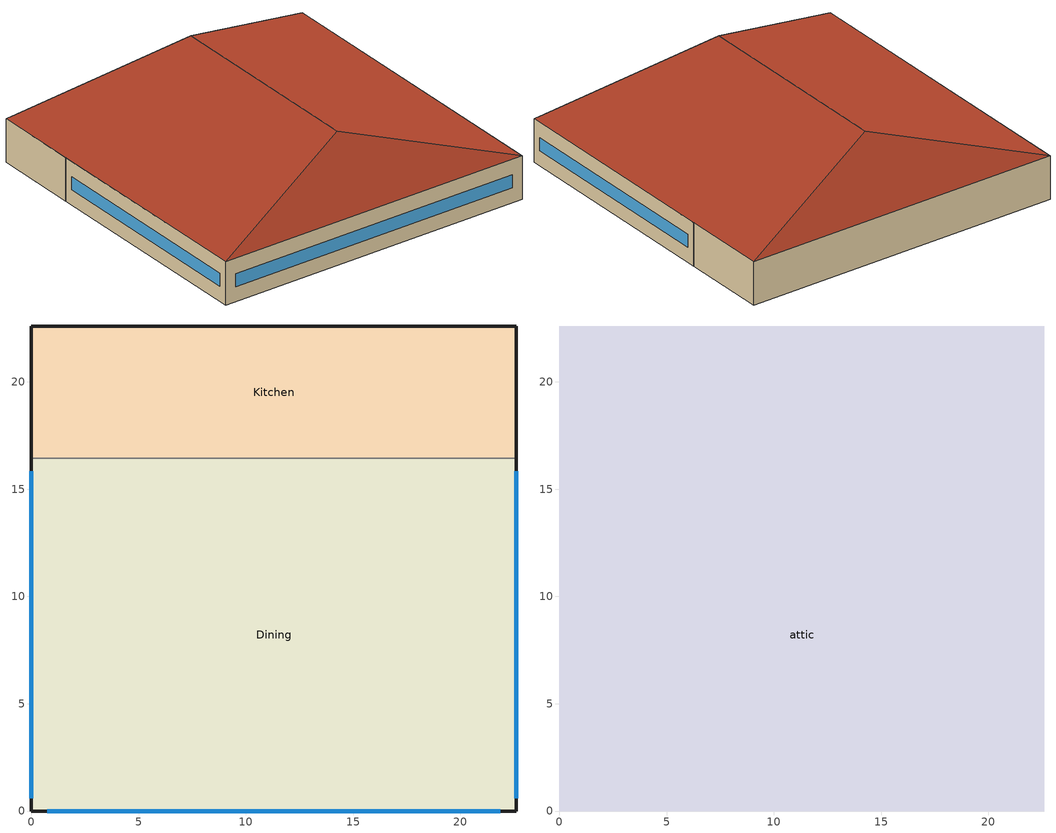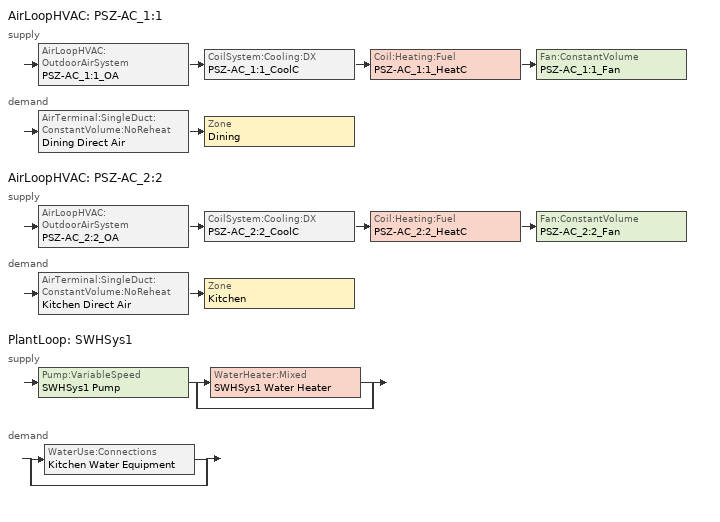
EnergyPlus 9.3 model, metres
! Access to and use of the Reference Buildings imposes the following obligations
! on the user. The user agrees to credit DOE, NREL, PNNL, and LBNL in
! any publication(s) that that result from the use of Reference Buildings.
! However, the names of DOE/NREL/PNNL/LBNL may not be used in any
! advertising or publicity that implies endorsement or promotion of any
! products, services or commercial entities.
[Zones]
Dining
 floor ground (ext-slab): 22.61,16.44 22.61,0 0,0 0,16.44 z0
 wall outside (Steel Frame Non-res Ext Wall): 0,16.44 0,0 22.61,0 22.61,16.44 z0:3.05
 wall to Kitchen (int-walls): 22.61,16.44 0,16.44 z0:3.05
 window (Window Non-res Fixed): 22.61,0.6 22.61,15.84 / 0.75,0 21.86,0 / 0,15.84 0,0.6 z1.07:1.98
Kitchen
 floor ground (ext-slab): 22.61,22.61 22.61,16.44 0,16.44 0,22.61 z0
 wall outside (Steel Frame Non-res Ext Wall): 22.61,16.44 22.61,22.61 0,22.61 0,16.44 z0:3.05
attic
 floor to Dining (Attic Non-res Floor): 0,0 0,16.44 22.61,16.44 22.61,0 z3.05
 floor to Kitchen (Attic Non-res Floor): 22.61,22.61 22.61,16.44 0,16.44 0,22.61 z3.05
 roof outside (Attic Non-res Roof): 22.61,0,3.05 22.61,22.61,3.05 11.3,18.84,6.82 11.3,3.77,6.82; 22.61,22.61,3.05 0,22.61,3.05 11.3,18.84,6.82; 0,0,3.05 22.61,0,3.05 11.3,3.77,6.82; 0,22.61,3.05 0,0,3.05 11.3,3.77,6.82 11.3,18.84,6.82
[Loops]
AirLoopHVAC 'PSZ-AC_1:1'
 supply: AirLoopHVAC:OutdoorAirSystem 'PSZ-AC_1:1_OA' > CoilSystem:Cooling:DX 'PSZ-AC_1:1_CoolC' > Coil:Heating:Fuel 'PSZ-AC_1:1_HeatC' > Fan:ConstantVolume 'PSZ-AC_1:1_Fan'
 demand: AirTerminal:SingleDuct:ConstantVolume:NoReheat 'Dining Direct Air' > Zone 'Dining'
AirLoopHVAC 'PSZ-AC_2:2'
 supply: AirLoopHVAC:OutdoorAirSystem 'PSZ-AC_2:2_OA' > CoilSystem:Cooling:DX 'PSZ-AC_2:2_CoolC' > Coil:Heating:Fuel 'PSZ-AC_2:2_HeatC' > Fan:ConstantVolume 'PSZ-AC_2:2_Fan'
 demand: AirTerminal:SingleDuct:ConstantVolume:NoReheat 'Kitchen Direct Air' > Zone 'Kitchen'
PlantLoop 'SWHSys1'
 supply: Pump:VariableSpeed 'SWHSys1 Pump' > split
  | WaterHeater:Mixed 'SWHSys1 Water Heater'
  | bypass
 demand: split
  | WaterUse:Connections 'Kitchen Water Equipment'
  | bypass
[Building]
Ref Bldg Full Service Restaurant Post1980_v1.3_5.0: North Axis {deg}=0; Terrain=City; Loads Convergence Tolerance Value {W}=0.04; Temperature Convergence Tolerance Value {deltaC}=0.2; Solar Distribution=FullInteriorAndExterior; Maximum Number of Warmup Days=25; Minimum Number of Warmup Days=6
[Site:Location]
USA TX-HOUSTON: Latitude {deg}=29.97; Longitude {deg}=-95.37; Time Zone {hr}=-6; Elevation {m}=33
[SizingPeriod:DesignDay] Day of Month=21; Humidity Condition Type=Wetbulb; Barometric Pressure {Pa}=100929; Rain Indicator=No; Snow Indicator=No; Daylight Saving Time Indicator=No; Solar Model Indicator=ASHRAEClearSky
Name | Month | Day Type | Maximum Dry-Bulb Temperature {C} | Daily Dry-Bulb Temperature Range {deltaC} | Wetbulb or DewPoint at Maximum Dry-Bulb {C} | Wind Speed {m/s} | Wind Direction {deg} | Sky Clearness
HOUSTON Ann Htg 99.6% Condns DB | 1 | WinterDesignDay | -2.4 | 0 | -2.4 | 2.7 | 0 | 0
HOUSTON Ann Clg .4% Condns WB=>MDB | 7 | SummerDesignDay | 32 | 10.6 | 26.7 | 3.7 | 170 | 1
[Site:WaterMainsTemperature]
Calculation Method=CORRELATION; Annual Average Outdoor Air Temperature {C}=19.99; Maximum Difference In Monthly Average Outdoor Air Temperatures {deltaC}=17.1
[Site:GroundTemperature:BuildingSurface]
20.541, 20.346, 20.801, 22.127, 22.752, 22.868, 22.937, 22.96, 22.981, 22.822, 21.631, 20.645
[Construction]
Steel Frame Non-res Ext Wall: Wood Siding, Steel Frame NonRes Wall Insulation, 1/2IN Gypsum
Attic Non-res Floor: 1/2IN Gypsum, AtticFloor NonRes Insulation, 1/2IN Gypsum
Attic Non-res Roof: Roof Membrane, Metal Decking
ext-slab: HW CONCRETE
int-walls: 1/2IN Gypsum, 1/2IN Gypsum
Window Non-res Fixed: NonRes Fixed Assembly Window
InteriorFurnishings: Std Wood 6inch
[Material] Thermal Absorptance=0.9
Name | Roughness | Thickness {m} | Conductivity {W/m-K} | Density {kg/m3} | Specific Heat {J/kg-K} | Solar Absorptance | Visible Absorptance
Steel Frame NonRes Wall Insulation | MediumRough | 0.0418527 | 0.049 | 265 | 836.8 | 0.7 | 0.7
AtticFloor NonRes Insulation | MediumRough | 0.111067 | 0.049 | 265 | 836.8 | 0.7 | 0.7
Std Wood 6inch | MediumSmooth | 0.15 | 0.12 | 540 | 1210 | 0.7 | 0.7
Wood Siding | MediumSmooth | 0.01 | 0.11 | 544.62 | 1210 | 0.78 | 0.78
1/2IN Gypsum | Smooth | 0.0127 | 0.16 | 784.9 | 830 | 0.92 | 0.92
HW CONCRETE | Rough | 0.1016 | 1.311 | 2240 | 836.8 | 0.7 | 0.7
Roof Membrane | VeryRough | 0.0095 | 0.16 | 1121.29 | 1460 | 0.7 | 0.7
Metal Decking | MediumSmooth | 0.0015 | 45.006 | 7680 | 418.4 | 0.7 | 0.3
[WindowMaterial:SimpleGlazingSystem]
NonRes Fixed Assembly Window: U-Factor {W/m2-K}=6.92716; Solar Heat Gain Coefficient=0.25
[Zone] Type=1; Multiplier=1; Floor Area {m2}=autocalculate
Name | Part of Total Floor Area
Dining; Kitchen | Yes
attic | No
[People] Number of People Schedule=BLDG_OCC_SCH; Fraction Radiant=0.3; Sensible Heat Fraction=AUTOCALCULATE; Activity Level Schedule=ACTIVITY_SCH; Enable ASHRAE 55 Comfort Warnings=No; Mean Radiant Temperature Calculation Type=ZoneAveraged; Work Efficiency Schedule=WORK_EFF_SCH; Clothing Insulation Calculation Method=ClothingInsulationSchedule; Clothing Insulation Schedule=CLOTHING_SCH; Air Velocity Schedule=AIR_VELO_SCH; Thermal Comfort Model 1 Type=FANGER
Name | Zone or ZoneList | Number of People Calculation Method | Zone Floor Area per Person {m2/person} | Number of People
Dining People | Dining | Area/Person | 1.39
Kitchen People | Kitchen | People |  | 7.5
[Lights] Schedule=BLDG_LIGHT_SCH; Design Level Calculation Method=Watts/Area; Return Air Fraction=0; Fraction Radiant=0.7; Fraction Visible=0.2; Fraction Replaceable=1; Return Air Fraction Calculated from Plenum Temperature=No
Name | Zone or ZoneList | Watts per Zone Floor Area {W/m2}
Dining_Lights | Dining | 27.38
Kitchen_Lights | Kitchen | 16.37
[ElectricEquipment] Design Level Calculation Method=EquipmentLevel
Name | Zone or ZoneList | Schedule | Design Level {W} | Fraction Latent | Fraction Radiant | Fraction Lost
Dining_MiscElec_Equip | Dining | BLDG_EQUIP_SCH | 22402 | 0.25 | 0.3 | 0
Kitchen_MiscElec_Equip | Kitchen | BLDG_EQUIP_SCH | 52500 | 0.25 | 0.3 | 0.2
Kitchen_ExhFan_Equip | Kitchen | Kitchen_Exhaust_SCH | 699 | 0 | 0 | 1
[GasEquipment]
Kitchen_MiscGas_Equip: Zone or ZoneList=Kitchen; Schedule=GAS_EQUIP_SCH; Design Level Calculation Method=EquipmentLevel; Design Level {W}=166994; Fraction Latent=0.1; Fraction Radiant=0.2; Fraction Lost=0.7
[Exterior:Lights]
Exterior Facade Lighting: Schedule=ALWAYS_ON; Design Level {W}=5081; Control Option=AstronomicalClock
[ZoneInfiltration:DesignFlowRate] Constant Term Coefficient=1; Temperature Term Coefficient=0; Velocity Term Coefficient=0; Velocity Squared Term Coefficient=0
Name | Zone or ZoneList | Schedule | Design Flow Rate Calculation Method | Flow per Exterior Surface Area {m3/s-m2} | Air Changes per Hour {1/hr}
Dining_Infiltration | Dining | INFIL_HALF_ON_SCH | Flow/ExteriorArea | 0.001133
Kitchen_Infiltration | Kitchen | INFIL_HALF_ON_SCH | Flow/ExteriorArea | 0.001133
attic_Infiltration | attic | ALWAYS_ON | AirChanges/Hour |  | 1
[InternalMass] Construction=InteriorFurnishings
Name | Zone or ZoneList | Surface Area {m2}
Dining Internal Mass | Dining | 743.4961
Kitchen Internal Mass | Kitchen | 278.8105
[ZoneMixing]
Kitchen Exhaust Fanmixing_0: Zone=Kitchen; Schedule=HVACOperationSchd; Design Flow Rate Calculation Method=Flow/Zone; Design Flow Rate {m3/s}=1.828; Source Zone=Dining; Delta Temperature {deltaC}=0
[Fan:ConstantVolume] Availability Schedule=HVACOperationSchd; Pressure Rise {Pa}=622; Maximum Flow Rate {m3/s}=AUTOSIZE; Motor In Airstream Fraction=1
Name | Fan Total Efficiency | Motor Efficiency
PSZ-AC_1:1_Fan | 0.56875 | 0.875
PSZ-AC_2:2_Fan | 0.546 | 0.84
[Fan:ZoneExhaust] Availability Schedule=HVACOperationSchd; Fan Total Efficiency=1; Pressure Rise {Pa}=1.0e-006
Name | Maximum Flow Rate {m3/s}
Dining Exhaust Fan | 1.828
Kitchen Exhaust Fan | 0.06
[Coil:Heating:Fuel] Availability Schedule=ALWAYS_ON; Fuel Type=NaturalGas; Nominal Capacity {W}=AUTOSIZE
Name | Burner Efficiency
PSZ-AC_1:1_HeatC | 0.78
PSZ-AC_2:2_HeatC | 0.8
[Coil:Cooling:DX:TwoSpeed]
PSZ-AC_1:1_CoolC DXCoil: Availability Schedule=ALWAYS_ON; High Speed Gross Rated Total Cooling Capacity {W}=AUTOSIZE; High Speed Rated Sensible Heat Ratio=AUTOSIZE; High Speed Gross Rated Cooling COP {W/W}=3.23372; High Speed Rated Air Flow Rate {m3/s}=AUTOSIZE; Total Cooling Capacity Function of Temperature Curve=Measured_CoolCStandard10Ton_CapFT; Total Cooling Capacity Function of Flow Fraction Curve=Measured_CoolCStandard10Ton_CapFF; Energy Input Ratio Function of Temperature Curve=Measured_CoolCStandard10Ton_EIRFT; Energy Input Ratio Function of Flow Fraction Curve=Measured_CoolCStandard10Ton_EIRFFF; Part Load Fraction Correlation Curve=No_PLR_Degredation; Low Speed Gross Rated Total Cooling Capacity {W}=AUTOSIZE; Low Speed Gross Rated Sensible Heat Ratio=AUTOSIZE; Low Speed Gross Rated Cooling COP {W/W}=3.28187; Low Speed Rated Air Flow Rate {m3/s}=AUTOSIZE; Low Speed Total Cooling Capacity Function of Temperature Curve=Measured_LowSpeedCoolCapLSFT; Low Speed Energy Input Ratio Function of Temperature Curve=Measured_LowSpeedCoolEIRLSFT
[Coil:Cooling:DX:SingleSpeed]
PSZ-AC_2:2_CoolC DXCoil: Availability Schedule=ALWAYS_ON; Gross Rated Total Cooling Capacity {W}=AUTOSIZE; Gross Rated Sensible Heat Ratio=AUTOSIZE; Gross Rated Cooling COP {W/W}=3.50016; Rated Air Flow Rate {m3/s}=AUTOSIZE; Total Cooling Capacity Function of Temperature Curve=Cool-Cap-fT; Total Cooling Capacity Function of Flow Fraction Curve=ConstantCubic; Energy Input Ratio Function of Temperature Curve=Cool-EIR-fT; Energy Input Ratio Function of Flow Fraction Curve=ConstantCubic; Part Load Fraction Correlation Curve=Cool-PLF-fPLR
[Zone equipment]
Dining: Dining Exhaust Fan, Dining Direct Air
Kitchen: Kitchen Exhaust Fan, Kitchen Direct Air
[Sizing:Zone] Zone Cooling Design Supply Air Temperature Input Method=SupplyAirTemperature; Zone Cooling Design Supply Air Temperature {C}=14; Zone Heating Design Supply Air Temperature Input Method=SupplyAirTemperature; Zone Heating Design Supply Air Temperature {C}=40; Zone Cooling Design Supply Air Humidity Ratio {kgWater/kgDryAir}=0.0085; Zone Heating Design Supply Air Humidity Ratio {kgWater/kgDryAir}=0.008; Cooling Design Air Flow Method=DesignDay; Heating Design Air Flow Method=DesignDay; Account for Dedicated Outdoor Air System=No; Dedicated Outdoor Air System Control Strategy=NeutralSupplyAir; Dedicated Outdoor Air Low Setpoint Temperature for Design {C}=autosize; Dedicated Outdoor Air High Setpoint Temperature for Design {C}=autosize
Name | Design Specification Outdoor Air Object
Dining | SZ DSOA Dining
Kitchen | SZ DSOA Kitchen
[DesignSpecification:OutdoorAir] Outdoor Air Method=Flow/Person
Name | Outdoor Air Flow per Person {m3/s-person}
SZ DSOA Dining | 0.01
SZ DSOA Kitchen | 0.008
[ZoneControl:Thermostat] Control Type Schedule=Dual Zone Control Type Sched
Name | Zone or ZoneList | Control 1
Dining Thermostat | Dining | Dining DualSPSched
Kitchen Thermostat | Kitchen | Kitchen DualSPSched
[ThermostatSetpoint:DualSetpoint]
Name | Heating Setpoint Temperature Schedule | Cooling Setpoint Temperature Schedule
Dining DualSPSched | HTGSETP_SCH | CLGSETP_SCH
Kitchen DualSPSched | HTGSETP_KITCHEN_SCH | CLGSETP_KITCHEN_SCH
[SetpointManager:SingleZone:Reheat] Control Variable=Temperature; Minimum Supply Air Temperature {C}=10; Maximum Supply Air Temperature {C}=50
Name | Control Zone | Setpoint Node or NodeList
SupAirTemp MngrDining | Dining | PSZ-AC_1:1 Supply Equipment Outlet Node
SupAirTemp MngrKitchen | Kitchen | PSZ-AC_2:2 Supply Equipment Outlet Node
[Sizing:System] Type of Load to Size On=Sensible; Design Outdoor Air Flow Rate {m3/s}=AUTOSIZE; Central Heating Maximum System Air Flow Ratio=1; Preheat Design Temperature {C}=7; Preheat Design Humidity Ratio {kgWater/kgDryAir}=0.008; Precool Design Temperature {C}=12.8; Precool Design Humidity Ratio {kgWater/kgDryAir}=0.008; Central Cooling Design Supply Air Temperature {C}=12.8; Central Heating Design Supply Air Temperature {C}=40; Type of Zone Sum to Use=NonCoincident; Central Cooling Design Supply Air Humidity Ratio {kgWater/kgDryAir}=0.0085; Central Heating Design Supply Air Humidity Ratio {kgWater/kgDryAir}=0.008; Cooling Supply Air Flow Rate Method=DesignDay; Cooling Supply Air Flow Rate {m3/s}=0; Heating Supply Air Flow Rate Method=DesignDay; Heating Supply Air Flow Rate {m3/s}=0; System Outdoor Air Method=ZoneSum; Zone Maximum Outdoor Air Fraction=1; Cooling Design Capacity Method=CoolingDesignCapacity; Cooling Design Capacity {W}=autosize; Heating Design Capacity Method=HeatingDesignCapacity; Heating Design Capacity {W}=autosize; Central Cooling Capacity Control Method=OnOff
Name | 100% Outdoor Air in Cooling | 100% Outdoor Air in Heating
PSZ-AC_1:1 | No | No
PSZ-AC_2:2 | YES | YES
[Controller:OutdoorAir] Minimum Outdoor Air Flow Rate {m3/s}=AUTOSIZE; Maximum Outdoor Air Flow Rate {m3/s}=AUTOSIZE; Economizer Control Type=NoEconomizer; Economizer Control Action Type=ModulateFlow; Economizer Maximum Limit Dry-Bulb Temperature {C}=28; Economizer Maximum Limit Enthalpy {J/kg}=64000; Economizer Minimum Limit Dry-Bulb Temperature {C}=-100; Lockout Type=NoLockout; Minimum Limit Type=FixedMinimum; Minimum Outdoor Air Schedule=MinOA_Sched
PSZ-AC_1:1_OA_Controller; PSZ-AC_2:2_OA_Controller
[AirLoopHVAC] Design Supply Air Flow Rate {m3/s}=AUTOSIZE
PSZ-AC_1:1; PSZ-AC_2:2
[CoilSystem:Cooling:DX] Availability Schedule=ALWAYS_ON
Name | Cooling Coil
PSZ-AC_1:1_CoolC | PSZ-AC_1:1_CoolC DXCoil
PSZ-AC_2:2_CoolC | PSZ-AC_2:2_CoolC DXCoil
[AirTerminal:SingleDuct:ConstantVolume:NoReheat] Availability Schedule=ALWAYS_ON; Maximum Air Flow Rate {m3/s}=AUTOSIZE
Dining Direct Air; Kitchen Direct Air
[AvailabilityManager:NightCycle] Applicability Schedule=ALWAYS_ON; Fan Schedule=HVACOperationSchd; Control Type=CycleOnAny; Thermostat Tolerance {deltaC}=1; Cycling Run Time Control Type=FixedRunTime; Cycling Run Time {s}=1800
PSZ-AC_1:1 Availability Manager; PSZ-AC_2:2 Availability Manager
[SetpointManager:MixedAir] Control Variable=Temperature
Name | Setpoint Node or NodeList
PSZ-AC_1:1_CoolC SAT Manager | PSZ-AC_1:1_CoolC-PSZ-AC_1:1_HeatCNode
PSZ-AC_1:1_HeatC MixedAir Manager | PSZ-AC_1:1_HeatC-PSZ-AC_1:1_FanNode
PSZ-AC_1:1_OAMixed Air Temp Manager | PSZ-AC_1:1_OA-PSZ-AC_1:1_CoolCNode
PSZ-AC_2:2_CoolC SAT Manager | PSZ-AC_2:2_CoolC-PSZ-AC_2:2_HeatCNode
PSZ-AC_2:2_HeatC MixedAir Manager | PSZ-AC_2:2_HeatC-PSZ-AC_2:2_FanNode
PSZ-AC_2:2_OAMixed Air Temp Manager | PSZ-AC_2:2_OA-PSZ-AC_2:2_CoolCNode
[Refrigeration:Case] Availability Schedule=ALWAYS_ON; Zone=Kitchen; Rated Ambient Temperature {C}=23.88; Rated Ambient Relative Humidity {percent}=55; Latent Case Credit Curve Type=CaseTemperatureMethod; Standard Case Lighting Power per Unit Length {W/m}=33; Case Lighting Schedule=BLDG_LIGHT_SCH; Fraction of Lighting Energy to Case=1; Case Anti-Sweat Heater Power per Unit Length {W/m}=0; Minimum Anti-Sweat Heater Power per Unit Length {W/m}=0; Anti-Sweat Heater Control Type=None; Humidity at Zero Anti-Sweat Heater Energy {percent}=0; Case Height {m}=0; Defrost Energy Correction Curve Type=None
Name | Rated Total Cooling Capacity per Unit Length {W/m} | Rated Latent Heat Ratio | Rated Runtime Fraction | Case Length {m} | Case Operating Temperature {C} | Latent Case Credit Curve | Standard Case Fan Power per Unit Length {W/m} | Operating Case Fan Power per Unit Length {W/m} | Fraction of Anti-Sweat Heater Energy to Case | Case Defrost Power per Unit Length {W/m} | Case Defrost Type | Case Defrost Schedule | Case Defrost Drip-Down Schedule | Under Case HVAC Return Air Fraction | Refrigerated Case Restocking Schedule | Case Credit Fraction Schedule
Kitchen_Case:1_WALKINFREEZER | 688 | 0.1 | 0.4 | 2.44 | -23 | Kitchen_Case:1_WALKINFREEZERSingleShelfHorizontal_LatentEnergyMult | 74 | 74 | 0 | 820 | Electric | Kitchen_Case:1_WALKINFREEZER_CaseDefrost2aDaySched | Kitchen_Case:1_WALKINFREEZER_CaseDripDown2aDaySched | 0 | Kitchen_Case:1_WALKINFREEZER_WalkInStockingSched | Kitchen_Case:1_WALKINFREEZER_CaseCreditReduxSched
Kitchen_Case:2_SELFCONTAINEDDISPLAYCASE | 734 | 0.08 | 0.85 | 3.05 | 2 | Kitchen_Case:2_SELFCONTAINEDDISPLAYCASEMultiShelfVertical_LatentEnergyMult | 66 | 66 | 0.2 | 0 | None |  |  | 0.05 | Kitchen_Case:2_SELFCONTAINEDDISPLAYCASE_CaseStockingSched
[Refrigeration:CompressorRack] Heat Rejection Location=OUTDOORS; Design Condenser Fan Power {W}=330; Condenser Type=AIRCOOLED
Name | Design Compressor Rack COP {W/W} | Compressor Rack COP Function of Temperature Curve | Condenser Fan Power Function of Temperature Curve | Refrigeration Case Name or WalkIn Name or CaseAndWalkInList
RACK1 | 1.5 | RACK1_RackCOPfTCurve | RACK1_RackCondFanCurve2 | Kitchen_Case:1_WALKINFREEZER
RACK2 | 3 | RACK2_RackCOPfTCurve |  | Kitchen_Case:2_SELFCONTAINEDDISPLAYCASE
[WaterHeater:Mixed]
SWHSys1 Water Heater: Tank Volume {m3}=0.2; Setpoint Temperature Schedule=SWHSys1 Water Heater Setpoint Temperature Schedule Name; Deadband Temperature Difference {deltaC}=2; Maximum Temperature Limit {C}=82.2222; Heater Control Type=Cycle; Heater Maximum Capacity {W}=845000; Heater Fuel Type=NATURALGAS; Heater Thermal Efficiency=0.78; Off Cycle Parasitic Fuel Consumption Rate {W}=20; Off Cycle Parasitic Fuel Type=NATURALGAS; Off Cycle Parasitic Heat Fraction to Tank=0.8; On Cycle Parasitic Fuel Type=NATURALGAS; Ambient Temperature Indicator=SCHEDULE; Ambient Temperature Schedule=SWHSys1 Water Heater Ambient Temperature Schedule Name; Off Cycle Loss Coefficient to Ambient Temperature {W/K}=6; On Cycle Loss Coefficient to Ambient Temperature {W/K}=6; Use Side Effectiveness=1; Source Side Effectiveness=1; Use Side Design Flow Rate {m3/s}=AUTOSIZE; Source Side Design Flow Rate {m3/s}=AUTOSIZE; Indirect Water Heating Recovery Time {hr}=1.5
[WaterUse:Equipment]
Kitchen Water Equipment: Peak Flow Rate {m3/s}=0.00014; Flow Rate Fraction Schedule=BLDG_SWH_SCH; Target Temperature Schedule=Kitchen Water Equipment Temp Sched; Hot Water Supply Temperature Schedule=Kitchen Water Equipment Hot Supply Temp Sched; Zone=Kitchen; Sensible Fraction Schedule=Kitchen Water Equipment Sensible fract sched; Latent Fraction Schedule=Kitchen Water Equipment Latent fract sched
[Pump:VariableSpeed]
SWHSys1 Pump: Design Maximum Flow Rate {m3/s}=AUTOSIZE; Design Pump Head {Pa}=0.1; Design Power Consumption {W}=AUTOSIZE; Motor Efficiency=1; Fraction of Motor Inefficiencies to Fluid Stream=0; Coefficient 1 of the Part Load Performance Curve=0; Coefficient 2 of the Part Load Performance Curve=1; Coefficient 3 of the Part Load Performance Curve=0; Coefficient 4 of the Part Load Performance Curve=0; Design Minimum Flow Rate {m3/s}=0; Pump Control Type=Intermittent
[PlantEquipmentList]
SWHSys1 Equipment List: SWHSys1 Water Heater
[Sizing:Plant]
SWHSys1: Loop Type=Heating; Design Loop Exit Temperature {C}=60; Loop Design Temperature Difference {deltaC}=5
[SetpointManager:Scheduled]
SWHSys1 Loop Setpoint Manager: Control Variable=Temperature; Schedule=SWHSys1-Loop-Temp-Schedule; Setpoint Node or NodeList=SWHSys1 Supply Outlet Node
[PlantEquipmentOperationSchemes]
SWHSys1 Loop Operation Scheme List: Control Scheme 1=SWHSys1 Operation Scheme; Control Scheme 1 Schedule=PlantOnSched
[PlantEquipmentOperation:HeatingLoad]
SWHSys1 Operation Scheme: Load Range 1 Lower Limit {W}=0; Load Range 1 Upper Limit {W}=1000000000000000; Range 1 Equipment List=SWHSys1 Equipment List
[PlantLoop]
SWHSys1: Fluid Type=Water; Plant Equipment Operation Scheme=SWHSys1 Loop Operation Scheme List; Maximum Loop Temperature {C}=60; Minimum Loop Temperature {C}=10; Maximum Loop Flow Rate {m3/s}=AUTOSIZE; Minimum Loop Flow Rate {m3/s}=0; Plant Loop Volume {m3}=AUTOSIZE; Load Distribution Scheme=Optimal
[WaterUse:Connections]
Kitchen Water Equipment: Water Use Equipment 1=Kitchen Water Equipment
[UtilityCost:Tariff]
Name | Output Meter | Conversion Factor Choice | Season Schedule | Demand Window Length | Monthly Charge or Variable | Group
ReliantEnergy_PTB-LGS_LargeGeneral | Electricity:Facility | kWh | ReliantEnergySeasonSched | HalfHour | 2936.2 | Comm Elect
ReliantEnergy_PTB-MGS_MiscGeneral | Electricity:Facility | kWh | ReliantEnergySeasonSched | HalfHour | 18.82 | Comm Elect
TX_EIAMonthlyRateGas | Gas:Facility | MCF |  |  | 0 | Comm Gas
[UtilityCost:Charge:Simple]
Name | Utility Cost Charge Simple | Tariff | Source Variable | Season | Category Variable | Cost per Unit Value or Variable
 | SummerFuelEnergyCharge | ReliantEnergy_PTB-LGS_LargeGeneral | totalEnergy | Summer | EnergyCharges | 0.0823
 | WinterFuelEnergyCharge | ReliantEnergy_PTB-LGS_LargeGeneral | totalEnergy | Winter | EnergyCharges | 0.0485
 | TaxofEightPtTwoFivePercent | ReliantEnergy_PTB-LGS_LargeGeneral | SubTotal | Annual | Taxes | 0.0825
 | SummerFuelEnergyCharge | ReliantEnergy_PTB-MGS_MiscGeneral | totalEnergy | Summer | EnergyCharges | 0.0823
 | WinterFuelEnergyCharge | ReliantEnergy_PTB-MGS_MiscGeneral | totalEnergy | Winter | EnergyCharges | 0.0485
 | TaxofEightPtTwoFivePercent | ReliantEnergy_PTB-MGS_MiscGeneral | SubTotal | Annual | Taxes | 0.0825
 | MonthlyRateGasCharge | TX_EIAMonthlyRateGas | totalEnergy | Annual | EnergyCharges | TX_MonthlyGasRates
 | TaxofEightPtTwoFivePercent | TX_EIAMonthlyRateGas | SubTotal | Annual | Taxes | 0.0825
[UtilityCost:Charge:Block]
Name | Utility Cost Charge Block | Tariff | Source Variable | Season | Category Variable | Block Size Multiplier Value or Variable | Block Size 1 Value or Variable | Block 1 Cost per Unit Value or Variable | Block Size 2 Value or Variable | Block 2 Cost per Unit Value or Variable | Block Size 3 Value or Variable | Block 3 Cost per Unit Value or Variable
 | SummerBaseEnergycharge | ReliantEnergy_PTB-LGS_LargeGeneral | TotalEnergy | Summer | EnergyCharges | TotalDemand | 295 | 0.0249 | remaining | 0.0048
 | AnnualDemandCharge | ReliantEnergy_PTB-LGS_LargeGeneral | TotalDemand | Annual | DemandCharges |  | 400 | 0 | remaining | 6.14
 | SummerBaseEnergycharge | ReliantEnergy_PTB-MGS_MiscGeneral | TotalEnergy | Summer | EnergyCharges | TotalDemand | 125 | 0.0521 | 170 | 0.0317 | remaining | 0.0055
 | SummerBaseEnergycharge | ReliantEnergy_PTB-MGS_MiscGeneral | TotalEnergy | Summer | EnergyCharges | TotalDemand | 125 | 0.0504 | 170 | 0.0317 | remaining | 0.0055
 | AnnualDemandCharge | ReliantEnergy_PTB-MGS_MiscGeneral | TotalDemand | Annual | DemandCharges | TotalDemand | 10 | 0 | remaining | 3.04
[UtilityCost:Qualify] Variable=TotalDemand; Threshold Value or Variable=400; Season=Annual; Threshold Test=Count
Name | Utility Cost Qualify | Tariff | Qualify Type | Number of Months
 | MinDemand400kw | ReliantEnergy_PTB-LGS_LargeGeneral | Minimum | 12
 | MaxDemand400kw | ReliantEnergy_PTB-MGS_MiscGeneral | Maximum | 1
[UtilityCost:Variable]
TX_MonthlyGasRates: Tariff=TX_EIAMonthlyRateGas; Variable Type=Currency; January Value=7.87; February Value=7.73; March Value=7.41; April Value=7.86; May Value=8.05; June Value=8.75; July Value=8.21; August Value=8.34; September Value=8.04; October Value=7.65; November Value=8.24; December Value=7.99
[EnergyManagementSystem:ProgramCallingManager]
Volume_Initializer: BeginNewEnvironment; Initialize_Volumes
Setpoint_Controller: BeginTimestepBeforePredictor; Set_Setpoints
Demand_Reporter: EndOfZoneTimestepAfterZoneReporting; Report_Demand; Report_Occupants; Calculate_Temperatures
[EnergyManagementSystem:Program]
Set_Setpoints: Set C2 = C2_NOM + COOL_SETP_DELTA*5.0/9.0; Set H2 = H2_NOM + HEAT_SETP_DELTA*5.0/9.0; Set C1 = C1_NOM + COOL_SETP_DELTA*5.0/9.0; Set H1 = H1_NOM + HEAT_SETP_DELTA*5.0/9.0
Initialize_Volumes: Set DINING_V = 1133.39; Set KITCHEN_V = 425.02; Set ATTIC_V = 856.26
Calculate_Temperatures: Set TOTAL_COOL_V = 0.0; Set TOTAL_HEAT_V = 0.0; Set C_SET = 0.0; Set H_SET = 0.0; Set C_CUR = 0.0; Set H_CUR = 0.0; Set Total_V = 2414.67; Set Controlled_V = 1558.41; IF (DINING_H > 0); Set H_SET = H_SET + H1 * DINING_V; Set H_CUR = H_CUR + DINING_T * DINING_V; Set TOTAL_HEAT_V = TOTAL_HEAT_V + DINING_V; ENDIF; IF (DINING_C > 0); Set C_SET = C_SET + C1 * DINING_V; Set C_CUR = C_CUR + DINING_T * DINING_V; Set TOTAL_COOL_V = TOTAL_COOL_V + DINING_V; ENDIF; IF (KITCHEN_H > 0); Set H_SET = H_SET + H2 * KITCHEN_V; Set H_CUR = H_CUR + KITCHEN_T * KITCHEN_V; Set TOTAL_HEAT_V = TOTAL_HEAT_V + KITCHEN_V; ENDIF; IF (KITCHEN_C > 0); Set C_SET = C_SET + C2 * KITCHEN_V; Set C_CUR = C_CUR + KITCHEN_T * KITCHEN_V; Set TOTAL_COOL_V = TOTAL_COOL_V + KITCHEN_V; ENDIF; Set T_CUR = 0; Set T_CUR = T_CUR + DINING_T * DINING_V; Set T_CUR = T_CUR + KITCHEN_T * KITCHEN_V; Set T_CUR = T_CUR/Controlled_V*9.0/5.0+32.0; Set Schedule_Cooling_Temperature = 0.0; Set T_Cooling = 0; Set T_Cooling = T_Cooling + C1 * DINING_V; Set Schedule_Cooling_Temperature = Schedule_Cooling_Temperature + C1_NOM * DINING_V; Set T_Cooling = T_Cooling + C2 * KITCHEN_V; Set Schedule_Cooling_Temperature = Schedule_Cooling_Temperature + C2_NOM * KITCHEN_V; Set T_Cooling = T_Cooling/Controlled_V*9.0/5.0+32.0; Set Schedule_Cooling_Temperature = Schedule_Cooling_Temperature/Controlled_V*9.0/5.0+32.0; Set Schedule_Heating_Temperature = 0.0; Set T_Heating = 0; Set T_Heating = T_Heating + H1 * DINING_V; Set Schedule_Heating_Temperature = Schedule_Heating_Temperature + H1_NOM * DINING_V; Set T_Heating = T_Heating + H2 * KITCHEN_V; Set Schedule_Heating_Temperature = Schedule_Heating_Temperature + H2_NOM * KITCHEN_V; Set T_Heating = T_Heating/Controlled_V*9.0/5.0+32.0; Set Schedule_Heating_Temperature = Schedule_Heating_Temperature/Controlled_V*9.0/5.0+32.0; Set Setpoint_Cooling_Temperature = T_Cooling; Set Current_Cooling_Temperature = T_CUR; Set Setpoint_Heating_Temperature = T_Heating; Set Current_Heating_Temperature = T_CUR
Report_Demand: Set Cooling_Power_State = 0.0; Set Heating_Power_State = 0.0; Set Flexible_Cooling_Demand = 0.0; Set Flexible_Heating_Demand = 0.0; Set Flexible_Cooling_Demand = Flexible_Cooling_Demand + Cooling_Coil_1; Set Flexible_Cooling_Demand = Flexible_Cooling_Demand + Cooling_Coil_2; Set Flexible_Cooling_Demand = Flexible_Cooling_Demand/(60*60*ZoneTimeStep); IF Flexible_Cooling_Demand > 1.0; Set Cooling_Power_State = 1.0; ENDIF; Set Flexible_Heating_Demand = Flexible_Heating_Demand/(60*60*ZoneTimeStep); IF Flexible_Heating_Demand > 1.0; Set Heating_Power_State = 1.0; ENDIF
Report_Occupants: Set Total_Occupants = 0.0; Set Total_Occupants = Total_Occupants + DINING_O; Set Total_Occupants = Total_Occupants + KITCHEN_O
[EnergyManagementSystem:Sensor]
C2_NOM: C2_NOM; Schedule Value
H2_NOM: H2_NOM; Schedule Value
C1_NOM: C1_NOM; Schedule Value
H1_NOM: H1_NOM; Schedule Value
Cooling_Coil_1: PSZ-AC_1:1_COOLC DXCOIL; Cooling Coil Electric Energy
Cooling_Coil_2: PSZ-AC_2:2_COOLC DXCOIL; Cooling Coil Electric Energy
DINING_O: DINING; Zone People Occupant Count
DINING_T: DINING; Zone Mean Air Temperature
DINING_H: DINING; Zone Air System Sensible Heating Energy
DINING_C: DINING; Zone Air System Sensible Cooling Energy
KITCHEN_O: KITCHEN; Zone People Occupant Count
KITCHEN_T: KITCHEN; Zone Mean Air Temperature
KITCHEN_H: KITCHEN; Zone Air System Sensible Heating Energy
KITCHEN_C: KITCHEN; Zone Air System Sensible Cooling Energy
[EnergyManagementSystem:Actuator] Actuated Component Type=Schedule:Compact; Actuated Component Control Type=Schedule Value
Name | Actuated Component Unique
C2 | CLGSETP_KITCHEN_SCH
H2 | HTGSETP_KITCHEN_SCH
C1 | CLGSETP_SCH
H1 | HTGSETP_SCH
[EnergyManagementSystem:OutputVariable] Type of Data in Variable=Averaged; Update Frequency=ZoneTimeStep
Name | EMS Variable
Cooling Controlled Load | Flexible_Cooling_Demand
Heating Controlled Load | Flexible_Heating_Demand
Cooling Schedule Temperature | Schedule_Cooling_Temperature
Heating Schedule Temperature | Schedule_Heating_Temperature
Cooling Setpoint Temperature | Setpoint_Cooling_Temperature
Heating Setpoint Temperature | Setpoint_Heating_Temperature
Cooling Current Temperature | Current_Cooling_Temperature
Heating Current Temperature | Current_Heating_Temperature
Cooling Power State | Cooling_Power_State
Heating Power State | Heating_Power_State
Heating Setpoint | H_SET
Cooling Setpoint | C_SET
Heating Current | H_CUR
Cooling Current | C_CUR
Heating Volume | TOTAL_HEAT_V
Cooling Volume | TOTAL_COOL_V
Indoor Air Temperature | T_CUR
Occupant Count | Total_Occupants
[ExternalInterface:Variable] Initial Value=0
COOL_SETP_DELTA; HEAT_SETP_DELTA
[Schedule:Compact]
ALWAYS_ON; PlantOnSched: Through: 12/31, For: AllDays, Until: 24:00, 1
ACTIVITY_SCH: Through: 12/31, For: AllDays, Until: 24:00, 120
AIR_VELO_SCH; Kitchen Water Equipment Sensible fract sched: Through: 12/31, For: AllDays, Until: 24:00, 0.2
BLDG_EQUIP_SCH: Through: 12/31, For: Weekday, Until: 06:00, 0.1, Until: 07:00, 0.25, Until: 09:00, 0.35, Until: 10:00, 0.25, Until: 13:00, 0.35, Until: 16:00, 0.25, Until: 19:00, 0.35, Until: 24:00, 0.25, For: Saturday, Until: 06:00, 0.1, Until: 07:00, 0.25, Until: 09:00, 0.35, Until: 10:00, 0.25, Until: 13:00, 0.35, Until: 16:00, 0.25, Until: 19:00, 0.35, Until: 24:00, 0.25, For: SummerDesignDay, Until: 24:00, 0.35, For: WinterDesignDay, Until: 24:00, 0, For: Sunday Holidays AllOtherDays, Until: 06:00, 0.1, Until: 07:00, 0.25, Until: 09:00, 0.35, Until: 10:00, 0.25, Until: 13:00, 0.35, Until: 16:00, 0.25, Until: 19:00, 0.35, Until: 24:00, 0.25
BLDG_LIGHT_SCH: Through: 12/31, For: SummerDesignDay, Until: 24:00, 1, For: WinterDesignDay, Until: 24:00, 0, For: Weekday Saturday Sunday Holidays AllOtherDays, Until: 01:00, 0.45, Until: 05:00, 0.15, Until: 06:00, 0.45, Until: 24:00, 0.9
BLDG_OCC_SCH: Through: 12/31, For: Weekdays, Until: 01:00, 0.05, Until: 05:00, 0, Until: 06:00, 0.05, Until: 07:00, 0.1, Until: 10:00, 0.4, Until: 11:00, 0.2, Until: 12:00, 0.5, Until: 13:00, 0.8, Until: 14:00, 0.7, Until: 15:00, 0.4, Until: 16:00, 0.2, Until: 17:00, 0.25, Until: 18:00, 0.5, Until: 21:00, 0.8, Until: 22:00, 0.5, Until: 23:00, 0.35, Until: 24:00, 0.2, For: SummerDesignDay, Until: 24:00, 1, For: WinterDesignDay, Until: 24:00, 0, For: Saturday, Until: 01:00, 0.05, Until: 06:00, 0, Until: 07:00, 0.05, Until: 09:00, 0.5, Until: 10:00, 0.4, Until: 11:00, 0.2, Until: 12:00, 0.45, Until: 14:00, 0.5, Until: 15:00, 0.35, Until: 18:00, 0.3, Until: 19:00, 0.7, Until: 20:00, 0.9, Until: 21:00, 0.7, Until: 22:00, 0.65, Until: 23:00, 0.55, Until: 24:00, 0.35, For: Sunday Holidays AllOtherDays, Until: 01:00, 0.05, Until: 06:00, 0, Until: 07:00, 0.05, Until: 09:00, 0.5, Until: 11:00, 0.2, Until: 12:00, 0.3, Until: 14:00, 0.5, Until: 15:00, 0.3, Until: 16:00, 0.2, Until: 17:00, 0.25, Until: 18:00, 0.35, Until: 19:00, 0.55, Until: 20:00, 0.65, Until: 21:00, 0.7, Until: 22:00, 0.35, Until: 24:00, 0.2
CLOTHING_SCH: Through: 04/30, For: AllDays, Until: 24:00, 1, Through: 09/30, For: AllDays, Until: 24:00, 0.5, Through: 12/31, For: AllDays, Until: 24:00, 1
GAS_EQUIP_SCH: Through: 12/31, For: Weekdays Saturday, Until: 05:00, 0.02, Until: 06:00, 0.05, Until: 07:00, 0.1, Until: 08:00, 0.15, Until: 09:00, 0.2, Until: 10:00, 0.15, Until: 13:00, 0.25, Until: 14:00, 0.2, Until: 15:00, 0.15, Until: 16:00, 0.2, Until: 19:00, 0.3, Until: 21:00, 0.2, Until: 22:00, 0.15, Until: 23:00, 0.1, Until: 24:00, 0.05, For: SummerDesignDay, Until: 24:00, 0.25, For: WinterDesignDay, Until: 24:00, 0, For: Sunday Holidays AllOtherDays, Until: 05:00, 0.02, Until: 06:00, 0.05, Until: 07:00, 0.1, Until: 08:00, 0.15, Until: 09:00, 0.2, Until: 10:00, 0.15, Until: 13:00, 0.25, Until: 14:00, 0.2, Until: 15:00, 0.15, Until: 16:00, 0.2, Until: 19:00, 0.3, Until: 21:00, 0.2, Until: 22:00, 0.15, Until: 23:00, 0.1, Until: 24:00, 0.05
Kitchen_Exhaust_SCH; HVACOperationSchd; MinOA_Sched: Through: 12/31, For: AllDays, Until: 01:00, 1, Until: 05:00, 0, Until: 24:00, 1
INFIL_HALF_ON_SCH: Through: 12/31, For: Weekdays SummerDesignDay, Until: 05:00, 1, Until: 24:00, 0.5, For: Saturday WinterDesignDay, Until: 05:00, 1, Until: 24:00, 0.5, For: Sunday Holidays AllOtherDays, Until: 05:00, 1, Until: 24:00, 0.5
WORK_EFF_SCH: Through: 12/31, For: AllDays, Until: 24:00, 0
Dual Zone Control Type Sched: Through: 12/31, For: AllDays, Until: 24:00, 4
CLGSETP_KITCHEN_SCH; C2_NOM: Through: 12/31, For: WinterDesignDay, Until: 24:00, 30, For: AllOtherDays, Until: 01:00, 26, Until: 05:00, 30, Until: 24:00, 26
HTGSETP_KITCHEN_SCH; H2_NOM: Through: 12/31, For: SummerDesignDay, Until: 24:00, 15.6, For: WinterDesignDay, Until: 24:00, 19, For: AllOtherDays, Until: 01:00, 19, Until: 05:00, 15.6, Until: 24:00, 19
CLGSETP_SCH; C1_NOM: Through: 12/31, For: WinterDesignDay, Until: 24:00, 30, For: AllOtherDays, Until: 01:00, 24, Until: 05:00, 30, Until: 24:00, 24
HTGSETP_SCH; H1_NOM: Through: 12/31, For: SummerDesignDay, Until: 24:00, 15.6, For: WinterDesignDay, Until: 24:00, 21, For: AllOtherDays, Until: 01:00, 21, Until: 05:00, 15.6, Until: 24:00, 21
Kitchen_Case:1_WALKINFREEZER_CaseCreditReduxSched: Through: 12/31, For:AllDays, Interpolate:No, Until: 7:00, 0.2, Until: 21:00, 0.4, Until: 24:00, 0.2
Kitchen_Case:1_WALKINFREEZER_CaseDefrost2aDaySched: Through: 12/31, For:AllDays, Interpolate:Average, Until: 11:00, 0, Until: 11:20, 1, Until: 23:00, 0, Until: 23:20, 1, Until: 24:00, 0
Kitchen_Case:1_WALKINFREEZER_CaseDripDown2aDaySched: Through: 12/31, For:AllDays, Interpolate:Average, Until: 11:00, 0, Until: 11:30, 1, Until: 23:00, 0, Until: 23:30, 1, Until: 24:00, 0
Kitchen_Case:1_WALKINFREEZER_WalkInStockingSched: Through: 12/31, For: Tuesday Friday, Until: 4:00, 0, Until: 5:00, 725, Until: 6:00, 417, Until: 7:00, 290, Until: 24:00, 0, For: AllOtherDays, Until: 4:00, 0, Until: 5:00, 125, Until: 6:00, 117, Until: 7:00, 90, Until: 19:00, 0, Until: 20:00, 125, Until: 21:00, 117, Until: 22:00, 90, Until: 24:00, 0
Kitchen_Case:2_SELFCONTAINEDDISPLAYCASE_CaseStockingSched: Through: 12/31, For:AllDays, Until: 6:00, 0, Until: 7:00, 50, Until: 9:00, 70, Until: 10:00, 80, Until: 11:00, 70, Until: 13:00, 50, Until: 14:00, 80, Until: 15:00, 90, Until: 16:00, 80, Until: 24:00, 0
BLDG_SWH_SCH: Through: 12/31, For: Weekdays SummerDesignDay, Until: 01:00, 0.2, Until: 06:00, 0, Until: 07:00, 0.15, Until: 08:00, 0.6, Until: 09:00, 0.55, Until: 10:00, 0.45, Until: 11:00, 0.4, Until: 12:00, 0.45, Until: 13:00, 0.4, Until: 14:00, 0.35, Until: 17:00, 0.3, Until: 18:00, 0.4, Until: 19:00, 0.55, Until: 20:00, 0.6, Until: 21:00, 0.5, Until: 22:00, 0.55, Until: 23:00, 0.45, Until: 24:00, 0.25, For: Saturday WinterDesignDay, Until: 01:00, 0.2, Until: 06:00, 0, Until: 09:00, 0.15, Until: 10:00, 0.5, Until: 11:00, 0.45, Until: 13:00, 0.5, Until: 14:00, 0.45, Until: 16:00, 0.4, Until: 17:00, 0.35, Until: 18:00, 0.4, Until: 20:00, 0.55, Until: 21:00, 0.5, Until: 22:00, 0.55, Until: 23:00, 0.4, Until: 24:00, 0.3, For: Sunday Holidays AllOtherDays, Until: 01:00, 0.25, Until: 06:00, 0, Until: 10:00, 0.15, Until: 12:00, 0.5, Until: 14:00, 0.4, Until: 17:00, 0.3, Until: 18:00, 0.4, Until: 20:00, 0.5, Until: 21:00, 0.4, Until: 22:00, 0.5, Until: 23:00, 0.4, Until: 24:00, 0.2
Kitchen Water Equipment Hot Supply Temp Sched; Kitchen Water Equipment Temp Sched: Through: 12/31, For: AllDays, Until: 24:00, 49
Kitchen Water Equipment Latent fract sched: Through: 12/31, For: AllDays, Until: 24:00, 0.05
SWHSys1 Water Heater Ambient Temperature Schedule Name: Through: 12/31, For: AllDays, Until: 24:00, 22
SWHSys1 Water Heater Setpoint Temperature Schedule Name; SWHSys1-Loop-Temp-Schedule: Through: 12/31, For: AllDays, Until: 24:00, 60
ReliantEnergySeasonSched: Through: 4/30, For: AllDays, Until: 24:00, 1, Through: 10/31, For: AllDays, Until: 24:00, 3, Through: 12/31, For: AllDays, Until: 24:00, 1
[Curve:Quadratic]
Name | Coefficient1 Constant | Coefficient2 x | Coefficient3 x**2 | Minimum Value of x | Maximum Value of x | Minimum Curve Output | Maximum Curve Output
Cool-PLF-fPLR | 0.909496 | 0.0986477 | -0.00819488 | 0 | 1 | 0.7 | 1
Measured_CoolCStandard10Ton_CapFF | 0.7685 | 0.2315 | 0 | 0.776 | 1.197
Measured_CoolCStandard10Ton_EIRFFF | 1.192 | -0.1917 | 0 | 0.776 | 1.197
No_PLR_Degredation | 1 | 0 | 0 | 0 | 1
RACK1_RackCOPfTCurve | 1.7603 | -0.0377 | 0.0004 | 10 | 35
RACK1_RackCondFanCurve2 | 0 | 0.0286 | 0 | 0 | 35
RACK2_RackCOPfTCurve | 1 | 0 | 0 | 0 | 50
[Curve:Cubic]
Name | Coefficient1 Constant | Coefficient2 x | Coefficient3 x**2 | Coefficient4 x**3 | Minimum Value of x | Maximum Value of x
ConstantCubic | 1 | 0 | 0 | 0 | -100 | 100
Kitchen_Case:1_WALKINFREEZERSingleShelfHorizontal_LatentEnergyMult | 0.020376 | 0.00024378 | 1.14e-05 | 1.811e-07 | -35 | 20
Kitchen_Case:2_SELFCONTAINEDDISPLAYCASEMultiShelfVertical_LatentEnergyMult | 0.0265263 | 0.00107803 | -6.02558e-05 | 1.23732e-06 | -35 | 20
[Curve:Biquadratic]
Name | Coefficient1 Constant | Coefficient2 x | Coefficient3 x**2 | Coefficient4 y | Coefficient5 y**2 | Coefficient6 x*y | Minimum Value of x | Maximum Value of x | Minimum Value of y | Maximum Value of y
Cool-Cap-fT | 0.971212 | -0.0152755 | 0.00144345 | -0.00039321 | -6.8364e-06 | -0.000290596 | -100 | 100 | -100 | 100
Cool-EIR-fT | 0.286871 | 0.0239022 | -0.000810648 | 0.0134585 | 0.000338936 | -0.000487004 | -100 | 100 | -100 | 100
Measured_LowSpeedCoolCapLSFT | 0.4136 | 0.03105 | 0 | 0.006952 | -0.0002128 | 0 | 11.1 | 29.4 | 10 | 50.3
Measured_CoolCStandard10Ton_CapFT | 0.52357 | 0.03478 | 0 | -0.001915 | -0.00010838 | 0 | 11.1 | 29.4 | 10 | 50.3
Measured_LowSpeedCoolEIRLSFT | 1.1389 | -0.04518 | 0.0014298 | 0.006044 | 0.0006745 | -0.0012325 | 11.1 | 29.4 | 10 | 50.3
Measured_CoolCStandard10Ton_EIRFT | 0.9847 | -0.04285 | 0.0013562 | 0.009934 | 0.0006398 | -0.001169 | 11.1 | 29.4 | 10 | 50.3
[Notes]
DOE Commercial Reference Building
Full Service Restaurant, post-1980 existing building construction
EnergyPlus Version 5.0
ASHRAE Standard 90.1-1989 and 62-1999
Description:  Single story, Two zone building.
Form:         Area = 511 m2 (5,500 ft2); Number of Stories = 1 plus attic; Shape = rectangle, Aspect ratio = 1.0
Envelope:     Envelope thermal properties vary with climate according to ASHRAE Standard 90.1-1989.
Opaque constructions: steel frame walls; attic roof; slab-on-grade floor
Windows: window-to-wall ratio = 17.1%
Infiltration = 1.5 cfm/ft2 above grade wall area at 0.3 in wc (75 Pa) adjusted to 0.016 in wc (4 Pa).
50% of full value when ventilation system on.
HVAC:         ASHRAE 90.1-1989 PSZ-AC, gas furnace
Economizers per ASHRAE 90.1-2004
Exhaust:      Kitchen exhaust 1888 L/s (4000 cfm), 97% of exhaust make-up air from dining
Kitchen exhaust fan modeled as exterior load to avoid getting double make-up air
Refrigeration: Walk-in cooler and walk-in freezer
Int. gains:   W/m2 (W/ft2)   lights          elec plug        gas plug
Detached Shading:               None
Daylight:                       None
Natural Ventilation:            None
Zonal Equipment:                None
Air Primary Loops:              PSZ-AC:1; PSZ-AC:2
Plant Loops:                    SHWSys1
System Equipment Autosize:      Yes
Purchased Cooling:              None
Purchased Heating:              None
Coils:                          Coil:Cooling:DX:SingleSpeed; Coil:Cooling:DX:TwoSpeed; Coil:Heating:Gas
Pumps:                          None
Boilers:                        None
Chillers:                       None
Reference citation for the Commercial Reference Buildings:
Deru, M.; Field, K.; Studer, D.; Benne, K.; Griffith, B.; Torcellini, P;
Halverson, M.; Winiarski, D.; Liu, B.; Rosenberg, M.; Huang, J.;
Yazdanian, M.; Crawley, D. (2010).
U.S. Department of Energy Commercial Reference Building Models of the National Building Stock.
Washington, DC: U.S. Department of Energy, Energy Efficiency and
Renewable Energy, Office of Building Technologies.
***GENERAL SIMULATION PARAMETERS***
Number of Zones: 3
***HOLIDAYS & DAYLIGHT SAVINGS***
